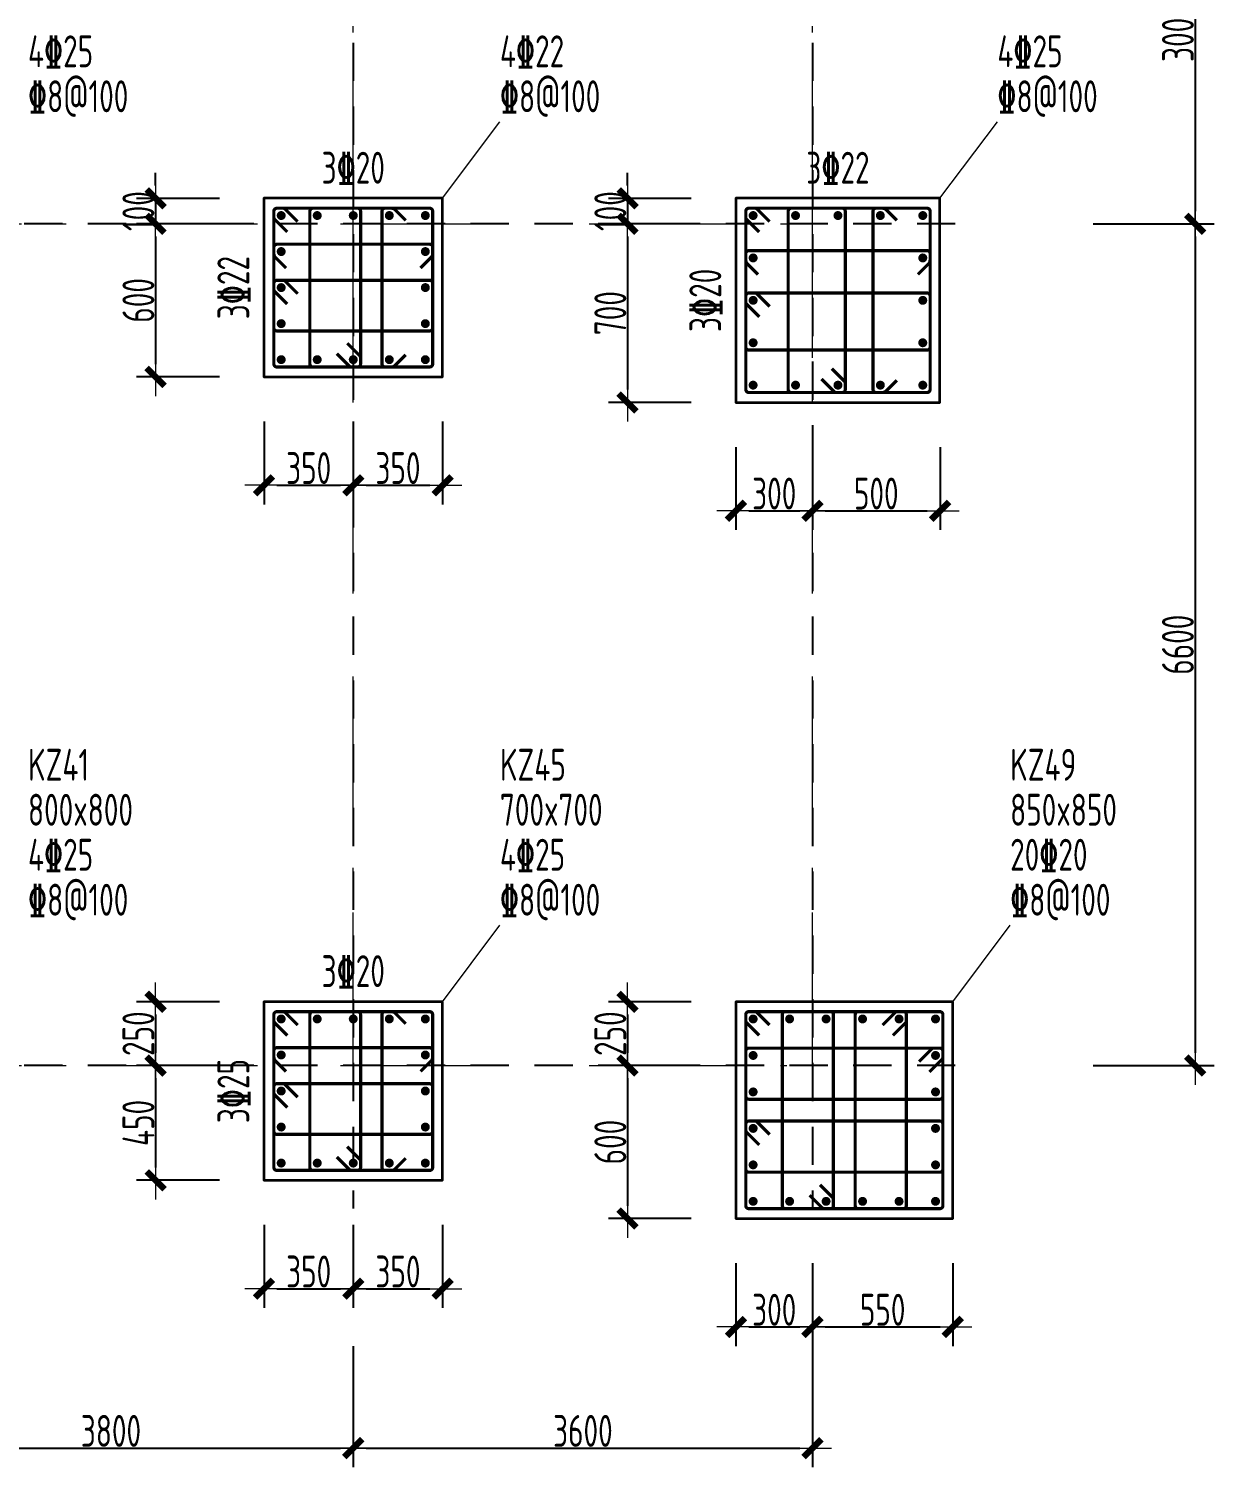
# Model space of a CAD drawing. Header units: millimetres. Extents: x 539196 to 807275, y 431843 to 1156631.
# Drawn here: x 643724 to 653018, y 617209 to 628489 of the extents above; entities that cross this region are included whole.
import ezdxf
from ezdxf.enums import TextEntityAlignment as Align

# ---------------------------------------------------------------- set-up
doc = ezdxf.new("R2010")
doc.units = ezdxf.units.MM
doc.header["$MEASUREMENT"] = 0
for name, pattern in [('DOTE', [2.42, 2, -0.2, 0.02, -0.2]), ('点划线', [1850, 1200, -300, 50, -300]), ('虚线', [500, 300, -200])]:
    doc.linetypes.add(name, pattern=pattern)
doc.layers.add('DOTE', color=1, linetype='DOTE')
for name, color, linetype, lineweight in [('柱原位标注', 7, 'Continuous', 18), ('柱尺寸标注', 3, 'Continuous', 18), ('柱标注引线', 2, 'Continuous', 18), ('柱箍筋', 1, 'Continuous', 25), ('柱纵筋', 1, 'Continuous', 70), ('柱集中标注', 2, 'Continuous', 18), ('砼柱', 2, 'Continuous', 35), ('网格', 9, '点划线', 18), ('轴线标注', 3, 'Continuous', 18)]:
    doc.layers.add(name, color=color, linetype=linetype, lineweight=lineweight)
doc.styles.add('样式 1_yjk', font='yjkeng.shx', dxfattribs={"width": 0.7, "bigfont": 'yjkchn.shx'})
doc.dimstyles.new('盈建科结构_yjk', dxfattribs={"dimscale": 100, "dimtxt": 2.5, "dimasz": 1, "dimexe": 1.5, "dimexo": 0.625, "dimgap": 0.1, "dimtad": 1, "dimdec": 0, "dimrnd": 1, "dimzin": 0, "dimdsep": 46, "dimtxsty": '样式 1_yjk', "dimblk": '_yjkbk', "dimblk1": 'ARCHTICK', "dimblk2": 'ARCHTICK', "dimcen": 0.09, "dimadec": 0, "dimazin": 0, "dimtfac": 1, "dimtdec": 4, "dimtix": 1, "dimtmove": 2, "dimatfit": 3, "dimfxl": 0, "dimtolj": 1, "dimtzin": 0, "dimarcsym": 0})

# ---------------------------------------------------------------- blocks, each defined once
blk = doc.blocks.new('_yjkbk')
blk.add_line((-1, 0), (1.5, 0))
blk.add_lwpolyline([(-0.7, -0.7, 0.5, 0.5, 0), (0.7, 0.7, 0.5, 0.5, 0)], format="xyseb")
blk = doc.blocks.new('*D2350')
at = {"layer": 'Defpoints', "color": 0}
for p in [(645568, 625759), (646268, 625759), (646268, 624909)]:
    blk.add_point(p, dxfattribs=at)
at = {"layer": '柱尺寸标注', "color": 0, "lineweight": -2}
for p, q in [((645568, 625409), (645568, 624759)), ((646268, 625409), (646268, 624759)), ((645668, 624909), (646168, 624909))]:
    blk.add_line(p, q, dxfattribs=at)
at = {"layer": '柱尺寸标注', "color": 0, "lineweight": -2, "xscale": 100, "yscale": 100, "zscale": 100, "rotation": 180}
blk.add_blockref('_yjkbk', (645568, 624909), dxfattribs=at)
at = {"layer": '柱尺寸标注', "color": 0, "lineweight": -2, "xscale": 100, "yscale": 100, "zscale": 100}
blk.add_blockref('_yjkbk', (646268, 624909), dxfattribs=at)
at = {"layer": '柱尺寸标注', "color": 0, "insert": (645918, 625044), "char_height": 250, "attachment_point": 5, "style": '样式 1_yjk'}
blk.add_mtext('\\A1;350', dxfattribs=at)
blk = doc.blocks.new('_ARCHTICK')
at = {"color": 0, "linetype": 'ByBlock', "const_width": 0.15}
blk.add_lwpolyline([(-0.5, -0.5), (0.5, 0.5)], dxfattribs=at)
blk = doc.blocks.new('*D2351')
at = {"layer": 'Defpoints', "color": 0}
for p in [(646268, 625759), (646968, 625759), (646968, 624909)]:
    blk.add_point(p, dxfattribs=at)
at = {"layer": '柱尺寸标注', "color": 0, "lineweight": -2}
for p, q in [((646268, 625409), (646268, 624759)), ((646968, 625409), (646968, 624759)), ((646368, 624909), (646868, 624909))]:
    blk.add_line(p, q, dxfattribs=at)
at = {"layer": '柱尺寸标注', "color": 0, "lineweight": -2, "xscale": 100, "yscale": 100, "zscale": 100, "rotation": 180}
blk.add_blockref('_yjkbk', (646268, 624909), dxfattribs=at)
at = {"layer": '柱尺寸标注', "color": 0, "lineweight": -2, "xscale": 100, "yscale": 100, "zscale": 100}
blk.add_blockref('_yjkbk', (646968, 624909), dxfattribs=at)
at = {"layer": '柱尺寸标注', "color": 0, "insert": (646618, 625044), "char_height": 250, "attachment_point": 5, "style": '样式 1_yjk'}
blk.add_mtext('\\A1;350', dxfattribs=at)
blk = doc.blocks.new('*D2352')
at = {"layer": 'Defpoints', "color": 0}
for p in [(645568, 627159), (644718, 626959), (645568, 626959)]:
    blk.add_point(p, dxfattribs=at)
at = {"layer": '柱尺寸标注', "color": 0, "lineweight": -2}
for p, q in [((644718, 627259), (644718, 627359)), ((645218, 627159), (644568, 627159)), ((644718, 627159), (644718, 626959)), ((645218, 626959), (644568, 626959)), ((644718, 626859), (644718, 626759))]:
    blk.add_line(p, q, dxfattribs=at)
at = {"layer": '柱尺寸标注', "color": 0, "lineweight": -2, "xscale": 100, "yscale": 100, "zscale": 100}
for p, rotation in [((644718, 627159), 270), ((644718, 626959), 90)]:
    blk.add_blockref('_yjkbk', p, dxfattribs=dict(at, rotation=rotation))
at = {"layer": '柱尺寸标注', "color": 0, "insert": (644583, 627059), "char_height": 250, "attachment_point": 5, "rotation": 90, "style": '样式 1_yjk'}
blk.add_mtext('\\A1;100', dxfattribs=at)
blk = doc.blocks.new('*D2353')
at = {"layer": 'Defpoints', "color": 0}
for p in [(645568, 626959), (644718, 625759), (645568, 625759)]:
    blk.add_point(p, dxfattribs=at)
at = {"layer": '柱尺寸标注', "color": 0, "lineweight": -2}
for p, q in [((645218, 626959), (644568, 626959)), ((644718, 626859), (644718, 625859)), ((645218, 625759), (644568, 625759))]:
    blk.add_line(p, q, dxfattribs=at)
at = {"layer": '柱尺寸标注', "color": 0, "lineweight": -2, "xscale": 100, "yscale": 100, "zscale": 100}
for p, rotation in [((644718, 626959), 90), ((644718, 625759), 270)]:
    blk.add_blockref('_yjkbk', p, dxfattribs=dict(at, rotation=rotation))
at = {"layer": '柱尺寸标注', "color": 0, "insert": (644583, 626359), "char_height": 250, "attachment_point": 5, "rotation": 90, "style": '样式 1_yjk'}
blk.add_mtext('\\A1;600', dxfattribs=at)
blk = doc.blocks.new('*D2354')
at = {"layer": 'Defpoints', "color": 0}
for p in [(645568, 619459), (646268, 619459), (646268, 618609)]:
    blk.add_point(p, dxfattribs=at)
at = {"layer": '柱尺寸标注', "color": 0, "lineweight": -2}
for p, q in [((645568, 619109), (645568, 618459)), ((646268, 619109), (646268, 618459)), ((645668, 618609), (646168, 618609))]:
    blk.add_line(p, q, dxfattribs=at)
at = {"layer": '柱尺寸标注', "color": 0, "lineweight": -2, "xscale": 100, "yscale": 100, "zscale": 100, "rotation": 180}
blk.add_blockref('_yjkbk', (645568, 618609), dxfattribs=at)
at = {"layer": '柱尺寸标注', "color": 0, "lineweight": -2, "xscale": 100, "yscale": 100, "zscale": 100}
blk.add_blockref('_yjkbk', (646268, 618609), dxfattribs=at)
at = {"layer": '柱尺寸标注', "color": 0, "insert": (645918, 618744), "char_height": 250, "attachment_point": 5, "style": '样式 1_yjk'}
blk.add_mtext('\\A1;350', dxfattribs=at)
blk = doc.blocks.new('*D2355')
at = {"layer": 'Defpoints', "color": 0}
for p in [(646268, 619459), (646968, 619459), (646968, 618609)]:
    blk.add_point(p, dxfattribs=at)
at = {"layer": '柱尺寸标注', "color": 0, "lineweight": -2}
for p, q in [((646268, 619109), (646268, 618459)), ((646968, 619109), (646968, 618459)), ((646368, 618609), (646868, 618609))]:
    blk.add_line(p, q, dxfattribs=at)
at = {"layer": '柱尺寸标注', "color": 0, "lineweight": -2, "xscale": 100, "yscale": 100, "zscale": 100, "rotation": 180}
blk.add_blockref('_yjkbk', (646268, 618609), dxfattribs=at)
at = {"layer": '柱尺寸标注', "color": 0, "lineweight": -2, "xscale": 100, "yscale": 100, "zscale": 100}
blk.add_blockref('_yjkbk', (646968, 618609), dxfattribs=at)
at = {"layer": '柱尺寸标注', "color": 0, "insert": (646618, 618744), "char_height": 250, "attachment_point": 5, "style": '样式 1_yjk'}
blk.add_mtext('\\A1;350', dxfattribs=at)
blk = doc.blocks.new('*D2356')
at = {"layer": 'Defpoints', "color": 0}
for p in [(645568, 620859), (644718, 620359), (645568, 620359)]:
    blk.add_point(p, dxfattribs=at)
at = {"layer": '柱尺寸标注', "color": 0, "lineweight": -2}
for p, q in [((645218, 620859), (644568, 620859)), ((644718, 620759), (644718, 620459)), ((645218, 620359), (644568, 620359))]:
    blk.add_line(p, q, dxfattribs=at)
at = {"layer": '柱尺寸标注', "color": 0, "lineweight": -2, "xscale": 100, "yscale": 100, "zscale": 100}
for p, rotation in [((644718, 620859), 90), ((644718, 620359), 270)]:
    blk.add_blockref('_yjkbk', p, dxfattribs=dict(at, rotation=rotation))
at = {"layer": '柱尺寸标注', "color": 0, "insert": (644583, 620609), "char_height": 250, "attachment_point": 5, "rotation": 90, "style": '样式 1_yjk'}
blk.add_mtext('\\A1;250', dxfattribs=at)
blk = doc.blocks.new('*D2357')
at = {"layer": 'Defpoints', "color": 0}
for p in [(645568, 620359), (644718, 619459), (645568, 619459)]:
    blk.add_point(p, dxfattribs=at)
at = {"layer": '柱尺寸标注', "color": 0, "lineweight": -2}
for p, q in [((645218, 620359), (644568, 620359)), ((644718, 620259), (644718, 619559)), ((645218, 619459), (644568, 619459))]:
    blk.add_line(p, q, dxfattribs=at)
at = {"layer": '柱尺寸标注', "color": 0, "lineweight": -2, "xscale": 100, "yscale": 100, "zscale": 100}
for p, rotation in [((644718, 620359), 90), ((644718, 619459), 270)]:
    blk.add_blockref('_yjkbk', p, dxfattribs=dict(at, rotation=rotation))
at = {"layer": '柱尺寸标注', "color": 0, "insert": (644583, 619909), "char_height": 250, "attachment_point": 5, "rotation": 90, "style": '样式 1_yjk'}
blk.add_mtext('\\A1;450', dxfattribs=at)
blk = doc.blocks.new('*D2366')
at = {"layer": 'Defpoints', "color": 0}
for p in [(649268, 625559), (649868, 625559), (649868, 624709)]:
    blk.add_point(p, dxfattribs=at)
at = {"layer": '柱尺寸标注', "color": 0, "lineweight": -2}
for p, q in [((649268, 625209), (649268, 624559)), ((649868, 625209), (649868, 624559)), ((649368, 624709), (649768, 624709))]:
    blk.add_line(p, q, dxfattribs=at)
at = {"layer": '柱尺寸标注', "color": 0, "lineweight": -2, "xscale": 100, "yscale": 100, "zscale": 100, "rotation": 180}
blk.add_blockref('_yjkbk', (649268, 624709), dxfattribs=at)
at = {"layer": '柱尺寸标注', "color": 0, "lineweight": -2, "xscale": 100, "yscale": 100, "zscale": 100}
blk.add_blockref('_yjkbk', (649868, 624709), dxfattribs=at)
at = {"layer": '柱尺寸标注', "color": 0, "insert": (649568, 624844), "char_height": 250, "attachment_point": 5, "style": '样式 1_yjk'}
blk.add_mtext('\\A1;300', dxfattribs=at)
blk = doc.blocks.new('*D2367')
at = {"layer": 'Defpoints', "color": 0}
for p in [(649868, 625559), (650868, 625559), (650868, 624709)]:
    blk.add_point(p, dxfattribs=at)
at = {"layer": '柱尺寸标注', "color": 0, "lineweight": -2}
for p, q in [((649868, 625209), (649868, 624559)), ((650868, 625209), (650868, 624559)), ((649968, 624709), (650768, 624709))]:
    blk.add_line(p, q, dxfattribs=at)
at = {"layer": '柱尺寸标注', "color": 0, "lineweight": -2, "xscale": 100, "yscale": 100, "zscale": 100, "rotation": 180}
blk.add_blockref('_yjkbk', (649868, 624709), dxfattribs=at)
at = {"layer": '柱尺寸标注', "color": 0, "lineweight": -2, "xscale": 100, "yscale": 100, "zscale": 100}
blk.add_blockref('_yjkbk', (650868, 624709), dxfattribs=at)
at = {"layer": '柱尺寸标注', "color": 0, "insert": (650368, 624844), "char_height": 250, "attachment_point": 5, "style": '样式 1_yjk'}
blk.add_mtext('\\A1;500', dxfattribs=at)
blk = doc.blocks.new('*D2368')
at = {"layer": 'Defpoints', "color": 0}
for p in [(649268, 627159), (648418, 626959), (649268, 626959)]:
    blk.add_point(p, dxfattribs=at)
at = {"layer": '柱尺寸标注', "color": 0, "lineweight": -2}
for p, q in [((648418, 627259), (648418, 627359)), ((648918, 627159), (648268, 627159)), ((648418, 627159), (648418, 626959)), ((648918, 626959), (648268, 626959)), ((648418, 626859), (648418, 626759))]:
    blk.add_line(p, q, dxfattribs=at)
at = {"layer": '柱尺寸标注', "color": 0, "lineweight": -2, "xscale": 100, "yscale": 100, "zscale": 100}
for p, rotation in [((648418, 627159), 270), ((648418, 626959), 90)]:
    blk.add_blockref('_yjkbk', p, dxfattribs=dict(at, rotation=rotation))
at = {"layer": '柱尺寸标注', "color": 0, "insert": (648283, 627059), "char_height": 250, "attachment_point": 5, "rotation": 90, "style": '样式 1_yjk'}
blk.add_mtext('\\A1;100', dxfattribs=at)
blk = doc.blocks.new('*D2369')
at = {"layer": 'Defpoints', "color": 0}
for p in [(649268, 626959), (648418, 625559), (649268, 625559)]:
    blk.add_point(p, dxfattribs=at)
at = {"layer": '柱尺寸标注', "color": 0, "lineweight": -2}
for p, q in [((648918, 626959), (648268, 626959)), ((648418, 626859), (648418, 625659)), ((648918, 625559), (648268, 625559))]:
    blk.add_line(p, q, dxfattribs=at)
at = {"layer": '柱尺寸标注', "color": 0, "lineweight": -2, "xscale": 100, "yscale": 100, "zscale": 100}
for p, rotation in [((648418, 626959), 90), ((648418, 625559), 270)]:
    blk.add_blockref('_yjkbk', p, dxfattribs=dict(at, rotation=rotation))
at = {"layer": '柱尺寸标注', "color": 0, "insert": (648283, 626259), "char_height": 250, "attachment_point": 5, "rotation": 90, "style": '样式 1_yjk'}
blk.add_mtext('\\A1;700', dxfattribs=at)
blk = doc.blocks.new('*D2370')
at = {"layer": 'Defpoints', "color": 0}
for p in [(649268, 619159), (649868, 619159), (649868, 618309)]:
    blk.add_point(p, dxfattribs=at)
at = {"layer": '柱尺寸标注', "color": 0, "lineweight": -2}
for p, q in [((649268, 618809), (649268, 618159)), ((649868, 618809), (649868, 618159)), ((649368, 618309), (649768, 618309))]:
    blk.add_line(p, q, dxfattribs=at)
at = {"layer": '柱尺寸标注', "color": 0, "lineweight": -2, "xscale": 100, "yscale": 100, "zscale": 100, "rotation": 180}
blk.add_blockref('_yjkbk', (649268, 618309), dxfattribs=at)
at = {"layer": '柱尺寸标注', "color": 0, "lineweight": -2, "xscale": 100, "yscale": 100, "zscale": 100}
blk.add_blockref('_yjkbk', (649868, 618309), dxfattribs=at)
at = {"layer": '柱尺寸标注', "color": 0, "insert": (649568, 618444), "char_height": 250, "attachment_point": 5, "style": '样式 1_yjk'}
blk.add_mtext('\\A1;300', dxfattribs=at)
blk = doc.blocks.new('*D2371')
at = {"layer": 'Defpoints', "color": 0}
for p in [(649868, 619159), (650968, 619159), (650968, 618309)]:
    blk.add_point(p, dxfattribs=at)
at = {"layer": '柱尺寸标注', "color": 0, "lineweight": -2}
for p, q in [((649868, 618809), (649868, 618159)), ((650968, 618809), (650968, 618159)), ((649968, 618309), (650868, 618309))]:
    blk.add_line(p, q, dxfattribs=at)
at = {"layer": '柱尺寸标注', "color": 0, "lineweight": -2, "xscale": 100, "yscale": 100, "zscale": 100, "rotation": 180}
blk.add_blockref('_yjkbk', (649868, 618309), dxfattribs=at)
at = {"layer": '柱尺寸标注', "color": 0, "lineweight": -2, "xscale": 100, "yscale": 100, "zscale": 100}
blk.add_blockref('_yjkbk', (650968, 618309), dxfattribs=at)
at = {"layer": '柱尺寸标注', "color": 0, "insert": (650418, 618444), "char_height": 250, "attachment_point": 5, "style": '样式 1_yjk'}
blk.add_mtext('\\A1;550', dxfattribs=at)
blk = doc.blocks.new('*D2372')
at = {"layer": 'Defpoints', "color": 0}
for p in [(649268, 620859), (648418, 620359), (649268, 620359)]:
    blk.add_point(p, dxfattribs=at)
at = {"layer": '柱尺寸标注', "color": 0, "lineweight": -2}
for p, q in [((648918, 620859), (648268, 620859)), ((648418, 620759), (648418, 620459)), ((648918, 620359), (648268, 620359))]:
    blk.add_line(p, q, dxfattribs=at)
at = {"layer": '柱尺寸标注', "color": 0, "lineweight": -2, "xscale": 100, "yscale": 100, "zscale": 100}
for p, rotation in [((648418, 620859), 90), ((648418, 620359), 270)]:
    blk.add_blockref('_yjkbk', p, dxfattribs=dict(at, rotation=rotation))
at = {"layer": '柱尺寸标注', "color": 0, "insert": (648283, 620609), "char_height": 250, "attachment_point": 5, "rotation": 90, "style": '样式 1_yjk'}
blk.add_mtext('\\A1;250', dxfattribs=at)
blk = doc.blocks.new('*D2373')
at = {"layer": 'Defpoints', "color": 0}
for p in [(649268, 620359), (648418, 619159), (649268, 619159)]:
    blk.add_point(p, dxfattribs=at)
at = {"layer": '柱尺寸标注', "color": 0, "lineweight": -2}
for p, q in [((648918, 620359), (648268, 620359)), ((648418, 620259), (648418, 619259)), ((648918, 619159), (648268, 619159))]:
    blk.add_line(p, q, dxfattribs=at)
at = {"layer": '柱尺寸标注', "color": 0, "lineweight": -2, "xscale": 100, "yscale": 100, "zscale": 100}
for p, rotation in [((648418, 620359), 90), ((648418, 619159), 270)]:
    blk.add_blockref('_yjkbk', p, dxfattribs=dict(at, rotation=rotation))
at = {"layer": '柱尺寸标注', "color": 0, "insert": (648283, 619759), "char_height": 250, "attachment_point": 5, "rotation": 90, "style": '样式 1_yjk'}
blk.add_mtext('\\A1;600', dxfattribs=at)
blk = doc.blocks.new('*D2390')
at = {"layer": 'Defpoints', "color": 0}
for p in [(642468, 620359), (646268, 620359), (646268, 617359)]:
    blk.add_point(p, dxfattribs=at)
at = {"layer": '轴线标注', "color": 0, "lineweight": -2}
for p, q in [((642468, 618159), (642468, 617209)), ((646268, 618159), (646268, 617209)), ((642568, 617359), (646168, 617359))]:
    blk.add_line(p, q, dxfattribs=at)
at = {"layer": '轴线标注', "color": 0, "lineweight": -2, "xscale": 100, "yscale": 100, "zscale": 100, "rotation": 180}
blk.add_blockref('_yjkbk', (642468, 617359), dxfattribs=at)
at = {"layer": '轴线标注', "color": 0, "lineweight": -2, "xscale": 100, "yscale": 100, "zscale": 100}
blk.add_blockref('_yjkbk', (646268, 617359), dxfattribs=at)
at = {"layer": '轴线标注', "color": 0, "insert": (644368, 617494), "char_height": 250, "attachment_point": 5, "style": '样式 1_yjk'}
blk.add_mtext('\\A1;3800', dxfattribs=at)
blk = doc.blocks.new('*D2392')
at = {"layer": 'Defpoints', "color": 0}
for p in [(646268, 620359), (649868, 620359), (649868, 617359)]:
    blk.add_point(p, dxfattribs=at)
at = {"layer": '轴线标注', "color": 0, "lineweight": -2}
for p, q in [((646268, 618159), (646268, 617209)), ((649868, 618159), (649868, 617209)), ((646368, 617359), (649768, 617359))]:
    blk.add_line(p, q, dxfattribs=at)
at = {"layer": '轴线标注', "color": 0, "lineweight": -2, "xscale": 100, "yscale": 100, "zscale": 100, "rotation": 180}
blk.add_blockref('_yjkbk', (646268, 617359), dxfattribs=at)
at = {"layer": '轴线标注', "color": 0, "lineweight": -2, "xscale": 100, "yscale": 100, "zscale": 100}
blk.add_blockref('_yjkbk', (649868, 617359), dxfattribs=at)
at = {"layer": '轴线标注', "color": 0, "insert": (648068, 617494), "char_height": 250, "attachment_point": 5, "style": '样式 1_yjk'}
blk.add_mtext('\\A1;3600', dxfattribs=at)
blk = doc.blocks.new('*D2405')
at = {"layer": 'Defpoints', "color": 0}
for p in [(649868, 629959), (649868, 626959), (652868, 626959)]:
    blk.add_point(p, dxfattribs=at)
at = {"layer": '轴线标注', "color": 0, "lineweight": -2}
for p, q in [((652068, 629959), (653018, 629959)), ((652868, 629859), (652868, 627059)), ((652068, 626959), (653018, 626959))]:
    blk.add_line(p, q, dxfattribs=at)
at = {"layer": '轴线标注', "color": 0, "lineweight": -2, "xscale": 100, "yscale": 100, "zscale": 100}
for p, rotation in [((652868, 629959), 90), ((652868, 626959), 270)]:
    blk.add_blockref('_yjkbk', p, dxfattribs=dict(at, rotation=rotation))
at = {"layer": '轴线标注', "color": 0, "insert": (652733, 628459), "char_height": 250, "attachment_point": 5, "rotation": 90, "style": '样式 1_yjk'}
blk.add_mtext('\\A1;3000', dxfattribs=at)
blk = doc.blocks.new('*D2407')
at = {"layer": 'Defpoints', "color": 0}
for p in [(649868, 626959), (649868, 620359), (652868, 620359)]:
    blk.add_point(p, dxfattribs=at)
at = {"layer": '轴线标注', "color": 0, "lineweight": -2}
for p, q in [((652068, 626959), (653018, 626959)), ((652868, 626859), (652868, 620459)), ((652068, 620359), (653018, 620359))]:
    blk.add_line(p, q, dxfattribs=at)
at = {"layer": '轴线标注', "color": 0, "lineweight": -2, "xscale": 100, "yscale": 100, "zscale": 100}
for p, rotation in [((652868, 626959), 90), ((652868, 620359), 270)]:
    blk.add_blockref('_yjkbk', p, dxfattribs=dict(at, rotation=rotation))
at = {"layer": '轴线标注', "color": 0, "insert": (652733, 623659), "char_height": 250, "attachment_point": 5, "rotation": 90, "style": '样式 1_yjk'}
blk.add_mtext('\\A1;6600', dxfattribs=at)
blk = doc.blocks.new('jzzw')
at = {"layer": 'DOTE', "color": 1, "linetype": '虚线'}
for p, q in [((947786, 890469), (947786, 834829)), ((951386, 890469), (951386, 834829)), ((952506, 842549), (911886, 842549)), ((952506, 842549), (911886, 842549)), ((952506, 835949), (912186, 835949)), ((952506, 835949), (912186, 835949)), ((952506, 835949), (912186, 835949)), ((952506, 835949), (912186, 835949))]:
    blk.add_line(p, q, dxfattribs=at)

msp = doc.modelspace()

# ---------------------------------------------------------------- linework, layer by layer
at = {"layer": '柱标注引线'}
for p, q in [((646967.6, 627159.2), (647417.6, 627759.2)), ((650867.6, 627159.2), (651317.6, 627759.2)), ((646967.6, 620859.2), (647417.6, 621459.2)), ((650967.6, 620859.2), (651417.6, 621459.2))]:
    msp.add_line(p, q, dxfattribs=at)
at = {"layer": '柱箍筋', "const_width": 25}
for points in [[(645831.6, 626976.5), (645733.4, 627074.8, 0.1989124), (645716.6, 627081.7), (645668.8, 627081.7, 0.4142136), (645645.1, 627058), (645645.1, 625860.5, 0.4142136), (645668.8, 625836.7), (646866.3, 625836.7, 0.4142136), (646890.1, 625860.5), (646890.1, 627058, 0.4142136), (646866.3, 627081.7), (645668.8, 627081.7, 0.4142136), (645645.1, 627058), (645645.1, 627010.2, 0.1989124), (645652, 626993.5), (645750.3, 626895.2)], [(646138.5, 625942), (646236.8, 625843.7, 0.1989124), (646253.6, 625836.7), (646301.3, 625836.7, 0.4142136), (646325.1, 625860.5), (646325.1, 627058, 0.4142136), (646301.3, 627081.7), (645951.3, 627081.7, 0.4142136), (645927.6, 627058), (645927.6, 625860.5, 0.4142136), (645951.3, 625836.7), (646301.3, 625836.7, 0.4142136), (646325.1, 625860.5), (646325.1, 625908.2, 0.1989124), (646318.1, 625925), (646219.9, 626023.3)], [(646679.1, 625932.1), (646590.7, 625843.7, -0.131362), (646564.1, 625836.7), (646516.3, 625836.7, -0.4142136), (646492.6, 625860.5), (646492.6, 627058, -0.4142136), (646516.3, 627081.7), (646564.1, 627081.7, -0.131362), (646590.7, 627074.8), (646679.1, 626986.4)], [(649531.6, 626976.5), (649433.4, 627074.8, 0.1989124), (649416.6, 627081.7), (649368.8, 627081.7, 0.4142136), (649345.1, 627058), (649345.1, 625660.5, 0.4142136), (649368.8, 625636.7), (650766.3, 625636.7, 0.4142136), (650790.1, 625660.5), (650790.1, 627058, 0.4142136), (650766.3, 627081.7), (649368.8, 627081.7, 0.4142136), (649345.1, 627058), (649345.1, 627010.2, 0.1989124), (649352, 626993.5), (649450.3, 626895.2)], [(649938.5, 625742), (650036.8, 625643.7, 0.1989124), (650053.6, 625636.7), (650101.3, 625636.7, 0.4142136), (650125.1, 625660.5), (650125.1, 627058, 0.4142136), (650101.3, 627081.7), (649701.3, 627081.7, 0.4142136), (649677.6, 627058), (649677.6, 625660.5, 0.4142136), (649701.3, 625636.7), (650101.3, 625636.7, 0.4142136), (650125.1, 625660.5), (650125.1, 625708.2, 0.1989124), (650118.1, 625725), (650019.9, 625823.3)], [(650529.1, 625732.1), (650440.7, 625643.7, -0.131362), (650414.1, 625636.7), (650366.3, 625636.7, -0.4142136), (650342.6, 625660.5), (650342.6, 627058, -0.4142136), (650366.3, 627081.7), (650414.1, 627081.7, -0.131362), (650440.7, 627074.8), (650529.1, 626986.4)], [(645740.4, 626612.7), (645652, 626701.1, -0.131362), (645645.1, 626727.7), (645645.1, 626775.5, -0.4142136), (645668.8, 626799.2), (646866.3, 626799.2, -0.4142136), (646890.1, 626775.5), (646890.1, 626727.7, -0.131362), (646883.1, 626701.1), (646794.7, 626612.7)], [(649440.4, 626562.7), (649352, 626651.1, -0.131362), (649345.1, 626677.7), (649345.1, 626725.5, -0.4142136), (649368.8, 626749.2), (650766.3, 626749.2, -0.4142136), (650790.1, 626725.5), (650790.1, 626677.7, -0.131362), (650783.1, 626651.1), (650694.7, 626562.7)], [(645750.3, 626330.2), (645652, 626428.5, -0.1989124), (645645.1, 626445.2), (645645.1, 626493, -0.4142136), (645668.8, 626516.7), (646866.3, 626516.7, -0.4142136), (646890.1, 626493), (646890.1, 626143, -0.4142136), (646866.3, 626119.2), (645668.8, 626119.2, -0.4142136), (645645.1, 626143), (645645.1, 626493, -0.4142136), (645668.8, 626516.7), (645716.6, 626516.7, -0.1989124), (645733.4, 626509.8), (645831.6, 626411.5)], [(649450.3, 626230.2), (649352, 626328.5, -0.1989124), (649345.1, 626345.2), (649345.1, 626393, -0.4142136), (649368.8, 626416.7), (650766.3, 626416.7, -0.4142136), (650790.1, 626393), (650790.1, 625993, -0.4142136), (650766.3, 625969.2), (649368.8, 625969.2, -0.4142136), (649345.1, 625993), (649345.1, 626393, -0.4142136), (649368.8, 626416.7), (649416.6, 626416.7, -0.1989124), (649433.4, 626409.8), (649531.6, 626311.5)], [(645831.6, 620676.5), (645733.4, 620774.8, 0.1989124), (645716.6, 620781.7), (645668.8, 620781.7, 0.4142136), (645645.1, 620758), (645645.1, 619560.5, 0.4142136), (645668.8, 619536.7), (646866.3, 619536.7, 0.4142136), (646890.1, 619560.5), (646890.1, 620758, 0.4142136), (646866.3, 620781.7), (645668.8, 620781.7, 0.4142136), (645645.1, 620758), (645645.1, 620710.2, 0.1989124), (645652, 620693.5), (645750.3, 620595.2)], [(646138.5, 619642), (646236.8, 619543.7, 0.1989124), (646253.6, 619536.7), (646301.3, 619536.7, 0.4142136), (646325.1, 619560.5), (646325.1, 620758, 0.4142136), (646301.3, 620781.7), (645951.3, 620781.7, 0.4142136), (645927.6, 620758), (645927.6, 619560.5, 0.4142136), (645951.3, 619536.7), (646301.3, 619536.7, 0.4142136), (646325.1, 619560.5), (646325.1, 619608.2, 0.1989124), (646318.1, 619625), (646219.9, 619723.3)], [(646679.1, 619632.1), (646590.7, 619543.7, -0.131362), (646564.1, 619536.7), (646516.3, 619536.7, -0.4142136), (646492.6, 619560.5), (646492.6, 620758, -0.4142136), (646516.3, 620781.7), (646564.1, 620781.7, -0.131362), (646590.7, 620774.8), (646679.1, 620686.4)], [(649531.6, 620676.5), (649433.4, 620774.8, 0.1989124), (649416.6, 620781.7), (649368.8, 620781.7, 0.4142136), (649345.1, 620758), (649345.1, 619260.5, 0.4142136), (649368.8, 619236.7), (650866.3, 619236.7, 0.4142136), (650890.1, 619260.5), (650890.1, 620758, 0.4142136), (650866.3, 620781.7), (649368.8, 620781.7, 0.4142136), (649345.1, 620758), (649345.1, 620710.2, 0.1989124), (649352, 620693.5), (649450.3, 620595.2)], [(649845.5, 619342), (649943.8, 619243.7, 0.1989124), (649960.6, 619236.7), (650008.3, 619236.7, 0.4142136), (650032.1, 619260.5), (650032.1, 620758, 0.4142136), (650008.3, 620781.7), (649654.8, 620781.7, 0.4142136), (649631.1, 620758), (649631.1, 619260.5, 0.4142136), (649654.8, 619236.7), (650008.3, 619236.7, 0.4142136), (650032.1, 619260.5), (650032.1, 619308.2, 0.1989124), (650025.1, 619325), (649926.9, 619423.3)], [(650417.5, 620676.5), (650515.8, 620774.8, -0.1989124), (650532.6, 620781.7), (650580.3, 620781.7, -0.4142136), (650604.1, 620758), (650604.1, 619260.5, -0.4142136), (650580.3, 619236.7), (650226.8, 619236.7, -0.4142136), (650203.1, 619260.5), (650203.1, 620758, -0.4142136), (650226.8, 620781.7), (650580.3, 620781.7, -0.4142136), (650604.1, 620758), (650604.1, 620710.2, -0.1989124), (650597.1, 620693.5), (650498.9, 620595.2)], [(645740.4, 620312.7), (645652, 620401.1, -0.131362), (645645.1, 620427.7), (645645.1, 620475.5, -0.4142136), (645668.8, 620499.2), (646866.3, 620499.2, -0.4142136), (646890.1, 620475.5), (646890.1, 620427.7, -0.131362), (646883.1, 620401.1), (646794.7, 620312.7)], [(650784.9, 620309.2), (650883.1, 620407.5, 0.1989124), (650890.1, 620424.2), (650890.1, 620472, 0.4142136), (650866.3, 620495.7), (649368.8, 620495.7, 0.4142136), (649345.1, 620472), (649345.1, 620118.5, 0.4142136), (649368.8, 620094.7), (650866.3, 620094.7, 0.4142136), (650890.1, 620118.5), (650890.1, 620472, 0.4142136), (650866.3, 620495.7), (650818.6, 620495.7, 0.1989124), (650801.8, 620488.8), (650703.5, 620390.5)], [(645750.3, 620030.2), (645652, 620128.5, -0.1989124), (645645.1, 620145.2), (645645.1, 620193, -0.4142136), (645668.8, 620216.7), (646866.3, 620216.7, -0.4142136), (646890.1, 620193), (646890.1, 619843, -0.4142136), (646866.3, 619819.2), (645668.8, 619819.2, -0.4142136), (645645.1, 619843), (645645.1, 620193, -0.4142136), (645668.8, 620216.7), (645716.6, 620216.7, -0.1989124), (645733.4, 620209.8), (645831.6, 620111.5)], [(649450.3, 619737.2), (649352, 619835.5, -0.1989124), (649345.1, 619852.2), (649345.1, 619900, -0.4142136), (649368.8, 619923.7), (650866.3, 619923.7, -0.4142136), (650890.1, 619900), (650890.1, 619546.5, -0.4142136), (650866.3, 619522.7), (649368.8, 619522.7, -0.4142136), (649345.1, 619546.5), (649345.1, 619900, -0.4142136), (649368.8, 619923.7), (649416.6, 619923.7, -0.1989124), (649433.4, 619916.8), (649531.6, 619818.5)]]:
    msp.add_lwpolyline(points, format="xyb", dxfattribs=at)
at = {"layer": '柱纵筋', "const_width": 35}
for points in [[(645720.1, 627024.2, 1), (645685.1, 627024.2, 1)], [(646002.6, 627024.2, 1), (645967.6, 627024.2, 1)], [(646285.1, 627024.2, 1), (646250.1, 627024.2, 1)], [(646567.6, 627024.2, 1), (646532.6, 627024.2, 1)], [(646850.1, 627024.2, 1), (646815.1, 627024.2, 1)], [(649420.1, 627024.2, 1), (649385.1, 627024.2, 1)], [(649752.6, 627024.2, 1), (649717.6, 627024.2, 1)], [(650085.1, 627024.2, 1), (650050.1, 627024.2, 1)], [(650417.6, 627024.2, 1), (650382.6, 627024.2, 1)], [(650750.1, 627024.2, 1), (650715.1, 627024.2, 1)], [(645720.1, 626741.7, 1), (645685.1, 626741.7, 1)], [(646850.1, 626741.7, 1), (646815.1, 626741.7, 1)], [(649420.1, 626691.7, 1), (649385.1, 626691.7, 1)], [(650750.1, 626691.7, 1), (650715.1, 626691.7, 1)], [(645720.1, 626459.2, 1), (645685.1, 626459.2, 1)], [(646850.1, 626459.2, 1), (646815.1, 626459.2, 1)], [(649420.1, 626359.2, 1), (649385.1, 626359.2, 1)], [(650750.1, 626359.2, 1), (650715.1, 626359.2, 1)], [(645720.1, 626176.7, 1), (645685.1, 626176.7, 1)], [(646850.1, 626176.7, 1), (646815.1, 626176.7, 1)], [(649420.1, 626026.7, 1), (649385.1, 626026.7, 1)], [(650750.1, 626026.7, 1), (650715.1, 626026.7, 1)], [(645720.1, 625894.2, 1), (645685.1, 625894.2, 1)], [(646002.6, 625894.2, 1), (645967.6, 625894.2, 1)], [(646285.1, 625894.2, 1), (646250.1, 625894.2, 1)], [(646567.6, 625894.2, 1), (646532.6, 625894.2, 1)], [(646850.1, 625894.2, 1), (646815.1, 625894.2, 1)], [(649420.1, 625694.2, 1), (649385.1, 625694.2, 1)], [(649752.6, 625694.2, 1), (649717.6, 625694.2, 1)], [(650085.1, 625694.2, 1), (650050.1, 625694.2, 1)], [(650417.6, 625694.2, 1), (650382.6, 625694.2, 1)], [(650750.1, 625694.2, 1), (650715.1, 625694.2, 1)], [(645720.1, 620724.2, 1), (645685.1, 620724.2, 1)], [(646002.6, 620724.2, 1), (645967.6, 620724.2, 1)], [(646285.1, 620724.2, 1), (646250.1, 620724.2, 1)], [(646567.6, 620724.2, 1), (646532.6, 620724.2, 1)], [(646850.1, 620724.2, 1), (646815.1, 620724.2, 1)], [(649420.1, 620724.2, 1), (649385.1, 620724.2, 1)], [(649706.1, 620724.2, 1), (649671.1, 620724.2, 1)], [(649992.1, 620724.2, 1), (649957.1, 620724.2, 1)], [(650278.1, 620724.2, 1), (650243.1, 620724.2, 1)], [(650564.1, 620724.2, 1), (650529.1, 620724.2, 1)], [(650850.1, 620724.2, 1), (650815.1, 620724.2, 1)], [(645720.1, 620441.7, 1), (645685.1, 620441.7, 1)], [(646850.1, 620441.7, 1), (646815.1, 620441.7, 1)], [(649420.1, 620438.2, 1), (649385.1, 620438.2, 1)], [(650850.1, 620438.2, 1), (650815.1, 620438.2, 1)], [(645720.1, 620159.2, 1), (645685.1, 620159.2, 1)], [(646850.1, 620159.2, 1), (646815.1, 620159.2, 1)], [(649420.1, 620152.2, 1), (649385.1, 620152.2, 1)], [(650850.1, 620152.2, 1), (650815.1, 620152.2, 1)], [(645720.1, 619876.7, 1), (645685.1, 619876.7, 1)], [(646850.1, 619876.7, 1), (646815.1, 619876.7, 1)], [(649420.1, 619866.2, 1), (649385.1, 619866.2, 1)], [(650850.1, 619866.2, 1), (650815.1, 619866.2, 1)], [(645720.1, 619594.2, 1), (645685.1, 619594.2, 1)], [(646002.6, 619594.2, 1), (645967.6, 619594.2, 1)], [(646285.1, 619594.2, 1), (646250.1, 619594.2, 1)], [(646567.6, 619594.2, 1), (646532.6, 619594.2, 1)], [(646850.1, 619594.2, 1), (646815.1, 619594.2, 1)], [(649420.1, 619580.2, 1), (649385.1, 619580.2, 1)], [(650850.1, 619580.2, 1), (650815.1, 619580.2, 1)], [(649420.1, 619294.2, 1), (649385.1, 619294.2, 1)], [(649706.1, 619294.2, 1), (649671.1, 619294.2, 1)], [(649992.1, 619294.2, 1), (649957.1, 619294.2, 1)], [(650278.1, 619294.2, 1), (650243.1, 619294.2, 1)], [(650564.1, 619294.2, 1), (650529.1, 619294.2, 1)], [(650850.1, 619294.2, 1), (650815.1, 619294.2, 1)]]:
    msp.add_lwpolyline(points, format="xyb", close=True, dxfattribs=at)
at = {"layer": '砼柱'}
for points in [[(646967.6, 627159.2), (645567.6, 627159.2), (645567.6, 625759.2), (646967.6, 625759.2)], [(650867.6, 627159.2), (649267.6, 627159.2), (649267.6, 625559.2), (650867.6, 625559.2)], [(646967.6, 620859.2), (645567.6, 620859.2), (645567.6, 619459.2), (646967.6, 619459.2)], [(650967.6, 620859.2), (649267.6, 620859.2), (649267.6, 619159.2), (650967.6, 619159.2)]]:
    msp.add_lwpolyline(points, close=True, dxfattribs=at)
at = {"layer": '网格'}
for p, q in [((646267.6, 626959.2), (646267.6, 629959.2)), ((649867.6, 626959.2), (649867.6, 629959.2)), ((642467.6, 626959.2), (646267.6, 626959.2)), ((646267.6, 620359.2), (646267.6, 626959.2)), ((646267.6, 626959.2), (649867.6, 626959.2)), ((649867.6, 620359.2), (649867.6, 626959.2)), ((642467.6, 620359.2), (646267.6, 620359.2)), ((646267.6, 620359.2), (649867.6, 620359.2))]:
    msp.add_line(p, q, dxfattribs=at)

# ---------------------------------------------------------------- block references
msp.add_blockref('jzzw', (-301518.2, -215589.7))

# ---------------------------------------------------------------- texts
at = {"layer": '柱原位标注', "linetype": 'Continuous', "style": '样式 1_yjk', "width": 0.7}
for s, p in [('3\x8420', (646267.6, 627199.2)), ('3\x8422', (650067.6, 627199.2)), ('3\x8420', (646267.6, 620899.2))]:
    msp.add_text(s, height=250, dxfattribs=at).set_placement(p, align=Align.BOTTOM_CENTER)
for s, p in [('3\x8422', (645527.6, 626459.2)), ('3\x8420', (649227.6, 626359.2)), ('3\x8425', (645527.6, 620159.2))]:
    msp.add_text(s, height=250, rotation=90, dxfattribs=at).set_placement(p, align=Align.BOTTOM_CENTER)
at = {"layer": '柱集中标注', "linetype": 'Continuous', "style": '样式 1_yjk', "width": 0.7}
for s, p in [('4\x8425', (643717.6, 628112)), ('4\x8422', (647417.6, 628112)), ('4\x8425', (651317.6, 628112)), ('\x848@100', (643717.6, 627759.2)), ('\x848@100', (647417.6, 627759.2)), ('\x848@100', (651317.6, 627759.2)), ('KZ41', (643717.6, 622517.5)), ('KZ45', (647417.6, 622517.5)), ('KZ49', (651417.6, 622517.5)), ('800x800', (643717.6, 622164.7)), ('700x700', (647417.6, 622164.7)), ('850x850', (651417.6, 622164.7)), ('4\x8425', (643717.6, 621812)), ('4\x8425', (647417.6, 621812)), ('20\x8420', (651417.6, 621812)), ('\x848@100', (643717.6, 621459.2)), ('\x848@100', (647417.6, 621459.2)), ('\x848@100', (651417.6, 621459.2))]:
    msp.add_text(s, height=250, dxfattribs=at).set_placement(p, align=Align.BOTTOM_LEFT)

# ---------------------------------------------------------------- dimensions: what is measured, and where the dimension line sits
at = {"layer": '柱尺寸标注'}
for p1, p2, picture, middle in [((645567.6, 627159.2), (645567.6, 626959.2), '*D2352', (644582.6, 627059.2)), ((649267.6, 627159.2), (649267.6, 626959.2), '*D2368', (648282.6, 627059.2)), ((645567.6, 626959.2), (645567.6, 625759.2), '*D2353', (644582.6, 626359.2)), ((649267.6, 626959.2), (649267.6, 625559.2), '*D2369', (648282.6, 626259.2)), ((645567.6, 625759.2), (646267.6, 625759.2), '*D2350', (645917.6, 625044.2)), ((646267.6, 625759.2), (646967.6, 625759.2), '*D2351', (646617.6, 625044.2)), ((649267.6, 625559.2), (649867.6, 625559.2), '*D2366', (649567.6, 624844.2)), ((649867.6, 625559.2), (650867.6, 625559.2), '*D2367', (650367.6, 624844.2)), ((645567.6, 620859.2), (645567.6, 620359.2), '*D2356', (644582.6, 620609.2)), ((649267.6, 620859.2), (649267.6, 620359.2), '*D2372', (648282.6, 620609.2)), ((645567.6, 620359.2), (645567.6, 619459.2), '*D2357', (644582.6, 619909.2)), ((649267.6, 620359.2), (649267.6, 619159.2), '*D2373', (648282.6, 619759.2)), ((645567.6, 619459.2), (646267.6, 619459.2), '*D2354', (645917.6, 618744.2)), ((646267.6, 619459.2), (646967.6, 619459.2), '*D2355', (646617.6, 618744.2)), ((649267.6, 619159.2), (649867.6, 619159.2), '*D2370', (649567.6, 618444.2)), ((649867.6, 619159.2), (650967.6, 619159.2), '*D2371', (650417.6, 618444.2))]:
    dim = msp.add_aligned_dim(p1=p1, p2=p2, distance=-850, dimstyle='盈建科结构_yjk', override={"dimscale": 100, "dimtxt": 2.5, "dimasz": 1, "dimexe": 1.5, "dimexo": 3.5, "dimgap": 0.1, "dimtad": 1, "dimlfac": 0.5, "dimrnd": 5, "dimdle": 0, "dimfxlon": 0}, dxfattribs=at)
    dim.commit()
    dim.dimension.update_dxf_attribs({"geometry": picture, "text_midpoint": middle})
at = {"layer": '轴线标注'}
for p1, p2, distance, picture, middle in [((649867.6, 629959.2), (649867.6, 626959.2), 3000, '*D2405', (652732.6, 628459.2)), ((649867.6, 626959.2), (649867.6, 620359.2), 3000, '*D2407', (652732.6, 623659.2)), ((642467.6, 620359.2), (646267.6, 620359.2), -3000, '*D2390', (644367.6, 617494.2)), ((646267.6, 620359.2), (649867.6, 620359.2), -3000, '*D2392', (648067.6, 617494.2))]:
    dim = msp.add_aligned_dim(p1=p1, p2=p2, distance=distance, dimstyle='盈建科结构_yjk', override={"dimscale": 100, "dimtxt": 2.5, "dimasz": 1, "dimexe": 1.5, "dimexo": 22, "dimgap": 0.1, "dimtad": 1, "dimlfac": 1, "dimrnd": 5, "dimdle": 0, "dimfxlon": 0}, dxfattribs=at)
    dim.commit()
    dim.dimension.update_dxf_attribs({"geometry": picture, "text_midpoint": middle})

doc.saveas('drawing.dxf')
